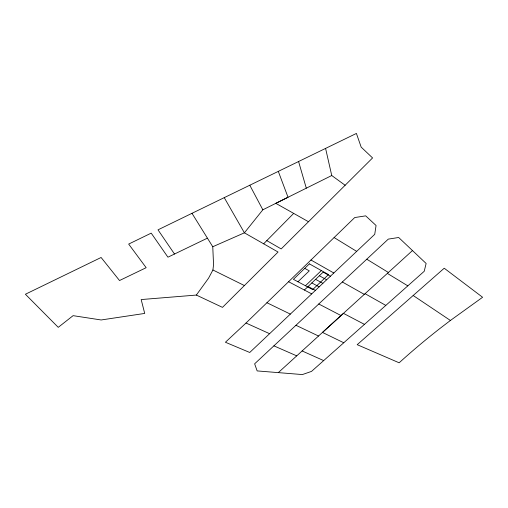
<?xml version="1.0" encoding="UTF-8"?>
<svg xmlns="http://www.w3.org/2000/svg" width="508" height="508" viewBox="0 0 508 508"><rect width="100%" height="100%" fill="white"/><g stroke="black" fill="none" stroke-linecap="round" stroke-linejoin="round"><path stroke-width="0.76" d="M207.308 238.208L167.938 257.194L151.206 233.128L128.67 244.081L146.164 267.691L119.52 280.537L101.105 257.48L25.4 294.246L58.249 327.343L73.101 315.659L101.143 319.97L144.71 313.43L141.173 299.561L196.348 295.065L208.591 278.136L212.922 269.989L213.55 264.693L212.763 246.742L191.986 213.309L158.001 229.838L174.492 254.019M278.314 171.386L288.023 197.263L262.839 209.804L244.405 232.823L212.763 246.742M263.652 243.802L293.688 213.392L308.489 221.736L372.58 157.937L361.175 147.13L356.406 133.433L191.986 213.309M308.489 221.736L281.184 248.926L266.795 240.627M246.012 323.031L225.412 342.252L249.733 352.476L374.739 234.315L376.06 225.489L365.69 215.856L354.717 217.557L246.012 323.031L269.615 333.705M297.967 281.775L309.277 270.859L304.743 268.357M305.454 285.756L321.335 270.561M304.381 290.036L323.158 272.129L330.403 276.193M295.942 325.285L388.296 239.116L398.659 237.496L426.129 263.468L424.218 271.291L311.518 371.399L302.374 374.567L257.156 370.916L254.635 363.817L295.942 325.285L318.529 336.029M278.301 372.624L412.477 250.546M450.412 320.465L439.826 328.562A379.159 154.229 -29.3 0 0 399.148 362.795L357.194 344.678L444.227 268.224L482.6 297.275L450.412 320.465L413.175 295.504M345.142 185.274L331.743 175.527L275.812 203.346L293.688 213.392M273.888 345.853L296.736 355.86M302.127 350.958L323.672 360.597M196.348 295.065L222.485 307.372L278.06 252.031L244.405 232.823L224.257 197.65M266.922 302.736L290.335 314.103M343.757 342.76L322.491 332.429L343.459 313.366L364.458 324.377M212.922 269.989L244.399 285.553M318.757 303.987L341.027 315.563M288.576 281.73L311.702 293.884M308.096 286.493L315.404 290.386M311.829 282.931L319.126 286.868M315.582 279.349L322.866 283.324M319.361 275.749L326.625 279.768M342.341 281.991L364.312 294.38M365.068 293.694L385.794 305.397M310.947 260.007L333.807 272.986M387.369 273.406L407.822 285.858M334.118 237.56L356.673 251.39M366.77 259.201L388.372 272.466M249.79 185.23L262.839 209.804M331.743 175.527L325.584 148.406M298.583 161.538L306.299 188.17M309.385 263.855L293.408 279.349L312.687 289.598L328.505 274.593L309.385 263.855"/></g></svg>
